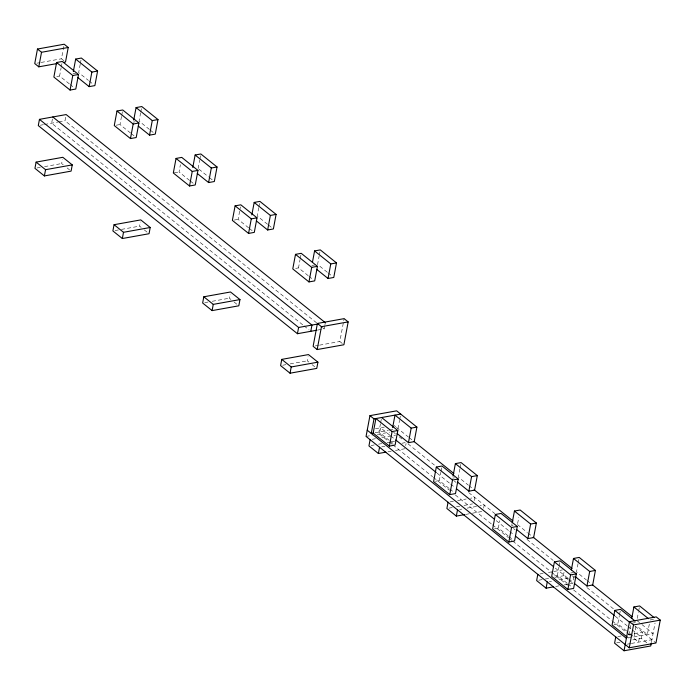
<?xml version="1.0" encoding="UTF-8"?>
<svg xmlns="http://www.w3.org/2000/svg" width="695" height="695" viewBox="0 0 695 695"><rect width="100%" height="100%" fill="white"/><g stroke="black" fill="none" stroke-linecap="round" stroke-linejoin="round"><path stroke-width="0.52" stroke-dasharray="3.48 2.61" d="M63.888 60.726L61.464 58.78L64.183 44.228M69.309 83.834L59.588 76.024L61.151 67.71M61.342 66.677L61.925 63.558M52.412 119.036L51.639 123.197L303.194 325.208M316.555 322.81L64.991 120.791L65.773 116.638M63.228 164.802L61.655 163.542L62.428 159.381M80.229 64.279L78.674 72.601L88.387 80.403M80.42 63.245L81.002 60.126M130.521 132.988L119.992 124.535L121.547 116.221M121.747 115.179L122.52 111.018M140.633 112.79L139.07 121.104L149.599 129.557M140.824 111.747L141.406 108.629M141.172 227.404L139.599 226.136L140.381 221.983M189.57 180.413L179.049 171.952L180.405 164.68M198.127 168.529L199.682 160.206M199.873 159.172L200.655 155.011M248.628 227.83L238.098 219.377L240.435 206.901M230.931 299.484L229.359 298.216L230.141 294.063M258.731 207.631L257.176 215.945L267.705 224.398M258.931 206.589L259.513 203.479M308.215 275.689L298.503 267.879L300.058 259.565M300.249 258.531L301.031 254.37M327.302 272.258L317.58 264.456L319.135 256.134M319.326 255.1L319.917 251.981M308.884 362.078L307.312 360.818L308.085 356.657M317.98 330.012L324.148 328.909L324.73 325.79M324.93 324.747L325.312 322.671M342.27 343.46L339.838 341.506L344.121 318.64M380.46 423.75L378.905 432.064L389.435 440.526M380.652 422.716L381.433 418.555M397.983 428.641L399.538 420.319M399.738 419.285L400.32 416.166M405.68 445.582L406.071 443.497M449.022 488.376L439.31 480.575L440.865 472.261M441.056 471.219L441.838 467.057M459.942 468.83L458.387 477.144L468.222 485.041M460.133 467.787L460.915 463.634M474.181 500.591L474.763 497.472L470.489 498.237M483.633 508.175L484.215 505.057L479.941 505.83M508.08 535.802L498.358 527.991L499.722 520.72M512.102 523.517L511.711 525.594L513.622 525.255M517.636 523.526L518.8 517.289M567.129 583.218L557.407 575.417L558.962 567.103M559.162 566.06L559.935 561.908M568.084 579.578L563.358 575.79L564.132 571.629M564.262 584.912L572.802 583.374L573.974 577.137L571.837 577.519M578.049 563.671L576.485 571.985L586.398 579.943M578.24 562.629L578.822 559.518M626.716 631.077L617.812 623.919L619.367 615.605M619.566 614.571L620.34 610.41M630.617 625.483L628.289 637.958L653.091 633.501L640.13 623.094M637.28 618.411L638.444 612.173M638.644 611.14L639.417 606.978M635.951 626.534L634.005 636.933L627.533 631.729M646.819 642.814L641.303 638.384L642.475 632.146L632.858 633.875M649.312 624.136L647.366 634.526L636.837 626.073M651.536 641.815L655.038 623.102M36.887 63.193L40.093 62.62M41.161 62.428L61.464 58.78M56.729 76.546L59.588 76.024M72.949 73.627L76.763 72.94M40.336 125.23L43.42 124.674M44.445 124.492L57.798 122.085M58.832 121.903L64.991 120.791M116.178 125.222L119.992 124.535M133.353 122.129L135.256 121.79M37.078 167.955L40.284 167.382M44.558 166.618L61.655 163.542M174.28 172.812L179.049 171.952M115.023 230.558L120.365 229.593M121.434 229.402L139.599 226.136M234.285 220.063L238.098 219.377M295.636 268.4L298.503 267.879M311.855 265.481L317.58 264.456M204.782 302.638L207.987 302.064M212.262 301.291L229.359 298.216M315.261 345.928L318.466 345.346M319.535 345.154L339.838 341.506M282.735 365.231L285.94 364.658M290.215 363.893L307.312 360.818M375.439 428.711L384.318 427.112M375.091 432.75L388.366 430.37M389.435 430.17L394.777 429.215M366.057 436.425L372.216 435.313M377.359 434.392L389.687 432.177M372.242 439.292L375.448 438.719M381.859 437.563L395.75 435.061M371.078 445.53L374.284 444.948M378.549 444.183L381.755 443.61M387.098 442.645L390.303 442.072M391.372 441.881L394.578 441.299M381.685 446.876L384.891 446.303M401.988 443.228L405.194 442.654M388.001 451.767L391.207 451.194M395.481 450.43L405.098 448.701M435.487 481.261L439.31 480.575M452.662 478.169L454.565 477.83M450.186 501.886L453.392 501.312M457.666 500.539L466.215 499.01M449.022 508.123L452.228 507.55M456.502 506.777L459.708 506.203M463.982 505.439L472.53 503.901M459.638 509.478L461.775 509.088M467.118 508.132L478.872 506.021M465.954 514.37L471.297 513.405M472.365 513.214L483.042 511.294M494.545 528.678L498.358 527.991M539.946 573.966L543.151 573.392M548.494 572.428L552.768 571.664M553.837 571.472L562.385 569.935M554.549 575.929L557.407 575.417M570.769 573.019L573.627 572.498M538.781 580.203L544.124 579.248M545.193 579.057L549.467 578.283M554.81 577.328L563.358 575.79M549.398 581.559L551.535 581.176M559.015 579.83L570.769 577.719M555.713 586.45L558.919 585.868M613.998 624.605L617.812 623.919M631.964 623.233L636.733 622.381M650.086 619.975L655.811 618.95M617.898 636.568L621.104 635.986M628.584 634.648L631.79 634.066M616.734 642.805L619.94 642.223M632.754 639.921L641.303 638.384M627.264 644.169L630.556 643.579M631.373 643.431L651.919 639.739M89.203 81.054L93.252 84.304M150.415 130.208L153.647 132.806M198.935 169.172L208.656 176.982M209.464 177.633L212.705 180.231M268.513 225.05L271.754 227.656M328.11 272.909L332.158 276.158M70.117 84.486L74.165 87.735M131.329 133.64L134.569 136.237M190.387 181.056L193.627 183.662M249.436 228.481L252.676 231.079M309.032 276.341L313.08 279.59M322.463 327.554L324.148 328.909M304.036 325.886L309.101 329.951M393.935 425.383L395.62 426.739M396.463 427.416L408.512 437.094M409.129 437.589L412.561 440.343M468.916 485.597L473.286 489.106M517.436 524.569L527.314 532.492M527.965 533.022L532.014 536.271M587.014 580.438L591.462 584.017M636.889 620.496L639.582 622.651M67.163 167.964L69.526 169.867M144.325 229.932L147.47 232.46M234.085 302.012L237.23 304.54M312.029 364.606L315.183 367.142M393.613 432.299L395.299 433.654M399.182 436.773L403.117 439.935M407.965 443.827L434.974 465.52M454.391 481.105L456.076 482.46M468.743 492.633L494.909 513.648M513.483 528.565L515.169 529.92M526.984 539.407L553.159 560.422M572.402 575.877L574.261 577.371M586.919 587.536L613.937 609.228M635.039 626.178L655.967 642.988M389.86 435.244L380.582 427.79L379.409 434.019L388.696 441.481M390.712 435.921L394.082 438.632M437.138 473.208L449.795 483.373M450.647 484.05L454.86 487.438M496.23 520.659L508.888 530.824M509.73 531.501L513.952 534.898M555.314 568.11L567.98 578.275M568.823 578.961L573.045 582.349M615.249 616.239L627.072 625.735M627.915 626.412L631.295 629.123M632.137 629.8L639.73 635.899L638.566 642.137L630.964 636.038M568.866 580.212L572.802 583.374M390.243 441.169L393.483 443.775M449.83 489.028L453.878 492.277M508.888 536.453L512.936 539.702M567.937 583.87L571.985 587.119M389.539 442.159L392.076 444.192M392.918 444.87L432.594 476.727M433.437 477.404L449.474 490.288M455.381 495.031L491.686 524.186M492.529 524.864L508.566 537.739M509.409 538.417L511.946 540.449M512.788 541.127L550.77 571.638M551.622 572.315L567.659 585.19M573.566 589.942L611.557 620.444M612.399 621.122L626.751 632.65M627.594 633.327L630.122 635.36"/><path stroke-width="1.04" d="M63.375 62.411L65.512 62.029L68.232 47.477L64.183 44.228L37.469 49.032L34.75 63.575L38.798 66.833L56.964 63.566M38.798 66.833L41.526 52.281L37.469 49.032M325.312 322.671L66.164 114.562L39.45 119.358L38.286 125.595L297.434 333.713L316.955 330.203M36.105 162.109L34.941 168.346L44.384 175.931L71.099 171.126L72.263 164.889L62.819 157.305L36.105 162.109L45.557 169.693L72.263 164.889M56.59 62.507L53.871 77.058L70.065 90.063L75.79 89.038L78.509 74.487L62.315 61.473L56.59 62.507L72.784 75.512L78.509 74.487M44.384 175.931L45.557 169.693M73.34 71.55L75.668 59.075L81.393 58.05L97.595 71.055L94.868 85.607L89.142 86.632L77.805 77.527M70.065 90.063L72.784 75.512M89.142 86.632L91.87 72.08L75.668 59.075M116.995 111.009L114.267 125.56L130.469 138.566L136.194 137.541L138.913 122.989L122.72 109.984L116.995 111.009L133.188 124.014L138.913 122.989M114.058 224.702L112.885 230.94L122.337 238.524L149.051 233.729L150.216 227.491L140.764 219.898L114.058 224.702L123.502 232.295L150.216 227.491M133.735 120.053L136.072 107.577L141.797 106.552L157.991 119.557L155.272 134.109L149.547 135.143L138.209 126.038M130.469 138.566L133.188 124.014M122.337 238.524L123.502 232.295M149.547 135.143L152.266 120.591L136.072 107.577M176.043 158.434L173.324 172.986L189.518 185.991L195.243 184.966L197.962 170.414L181.769 157.4L176.043 158.434L192.246 171.439L197.962 170.414M192.793 167.478L195.121 155.002L200.846 153.977L217.049 166.982L214.321 181.534L208.596 182.559L197.258 173.455M189.518 185.991L192.246 171.439M208.596 182.559L211.323 168.008L195.121 155.002M203.817 296.782L202.645 303.02L212.097 310.604L238.811 305.809L239.975 299.571L230.523 291.987L203.817 296.782L213.261 304.375L239.975 299.571M212.097 310.604L213.261 304.375M235.101 205.85L232.373 220.402L248.567 233.416L254.292 232.382L257.02 217.83L240.817 204.825L235.101 205.85L251.295 218.864L257.02 217.83M251.842 214.894L254.179 202.427L259.904 201.394L276.097 214.399L273.378 228.95L267.653 229.984L256.316 220.88M248.567 233.416L251.295 218.864M267.653 229.984L270.372 215.433L254.179 202.427M295.497 254.361L292.777 268.913L308.971 281.918L314.696 280.893L317.424 266.341L301.222 253.328L295.497 254.361L311.699 267.366L317.424 266.341M281.762 359.385L280.598 365.613L290.05 373.206L316.755 368.402L317.928 362.165L308.476 354.58L281.762 359.385L291.214 366.969L317.928 362.165M290.05 373.206L291.214 366.969M297.434 333.713L298.607 327.475L39.45 119.358M312.437 262.363L314.574 250.93L320.299 249.905L336.502 262.91L333.774 277.461L328.049 278.487L316.712 269.382M308.971 281.918L311.699 267.366M310.795 331.307L311.959 325.069L52.803 116.96M317.406 323.444L313.124 346.31L317.181 349.559L343.886 344.763L348.169 321.898L344.121 318.64L317.406 323.444L321.455 326.693L348.169 321.898M328.049 278.487L330.777 263.935L314.574 250.93M317.181 349.559L321.455 326.693M453.87 473.512L414.194 441.655L416.904 427.095L396.654 410.832L369.948 415.636L366.057 436.425L629.262 647.792L655.967 642.988L660.25 620.122L656.202 616.873L629.488 621.669L624.041 650.772L650.755 645.968L651.337 642.858M370.105 439.674L368.941 445.912L378.384 453.496L385.864 452.158M369.948 415.636L373.997 418.885L371.269 433.437L373.406 433.055M378.384 453.496L379.557 447.259M392.649 427.59L394.986 415.115L411.179 428.12L416.904 427.095M389.374 446.103L392.102 431.552L375.899 418.546L373.18 433.098L389.374 446.103L395.099 445.078L397.827 430.526L381.625 417.513M414.177 441.646L408.46 442.672L411.179 428.12M436.304 467.049L433.584 481.6L449.778 494.605L455.503 493.58L458.222 479.029L442.029 466.024L436.304 467.049L452.506 480.054L458.222 479.029M448.049 502.268L446.885 508.505L456.337 516.098L464.886 514.561M453.053 476.092L455.381 463.617L461.106 462.592L477.309 475.597L474.581 490.149L468.856 491.183L457.519 482.078M449.778 494.605L452.506 480.054M456.337 516.098L457.501 509.861M468.856 491.183L471.584 476.631L455.381 463.617M495.353 514.474L492.633 529.025L508.827 542.03L514.552 541.005L517.28 526.454L501.078 513.44L495.353 514.474L511.555 527.479L517.28 526.454M512.293 522.475L514.439 511.042L520.164 510.017L536.358 523.022L533.638 537.574L527.913 538.599L516.576 529.494M508.827 542.03L511.555 527.479M527.913 538.599L530.632 524.047L514.439 511.042M537.808 574.357L536.644 580.586L546.096 588.178L553.576 586.832M546.096 588.178L547.26 581.941M554.41 561.89L551.682 576.442L567.885 589.456L573.61 588.422L576.329 573.87L560.135 560.865L554.41 561.89L570.604 574.904L576.329 573.87M571.351 569.9L573.488 558.467L579.213 557.433L595.407 570.439L592.687 584.99L586.962 586.024L574.817 576.268M567.885 589.456L570.604 574.904M586.962 586.024L589.69 571.472L573.488 558.467M635.108 621.078L620.531 609.367L614.814 610.401L612.087 624.953L627.472 637.306M615.761 636.95L614.597 643.188L624.041 650.772M631.755 618.402L633.892 606.97L639.617 605.944L654.195 617.647M629.262 647.792L633.536 624.927L629.488 621.669M41.526 52.281L68.232 47.477M91.87 72.08L97.595 71.055M152.266 120.591L157.991 119.557M211.323 168.008L217.049 166.982M270.372 215.433L276.097 214.399M330.777 263.935L336.502 262.91M298.607 327.475L318.128 323.966M373.997 418.885L400.702 414.09M392.102 431.552L397.827 430.526M471.584 476.631L477.309 475.597M530.632 524.047L536.358 523.022M589.69 571.472L595.407 570.439M633.536 624.927L660.25 620.122M633.892 606.97L648.47 618.68M474.129 489.784L512.962 520.972M533.221 537.235L572.046 568.423M592.314 584.695L631.981 616.552M397.114 433.567L408.46 442.672M614.814 610.401L630.2 622.755M395.776 439.987L436.295 472.53M456.554 488.793L494.536 519.304M515.647 536.253L553.628 566.755M574.73 583.704L614.406 615.562M367.221 430.188L626.377 638.297"/></g></svg>
